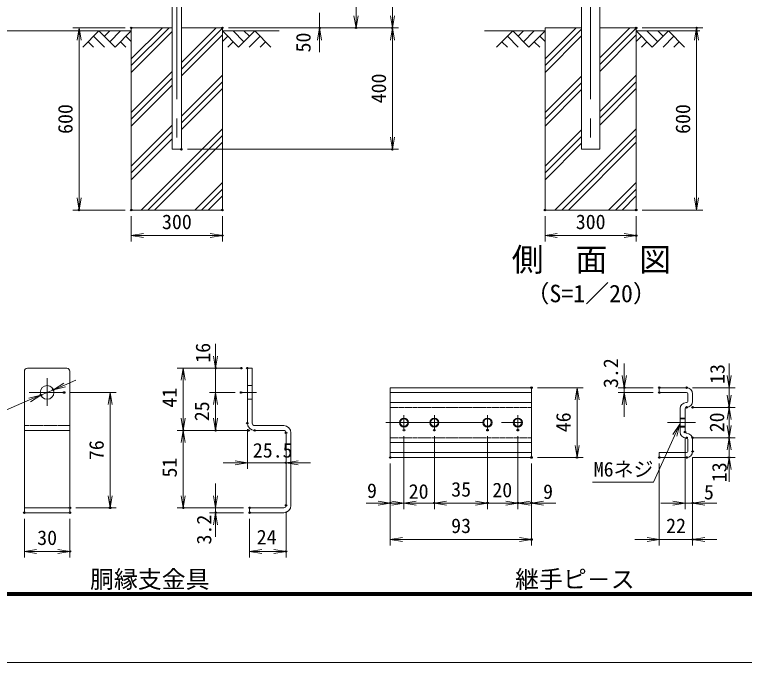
# Model space of a CAD drawing. Units: millimetres, scale not verified, with parts at other scales. Extents: x -4200 to 4200, y -2970 to 2970.
# Drawn here: x -1791 to 613, y -2970 to -836 of the extents above; entities that cross this region are included whole.
import ezdxf
from ezdxf.enums import TextEntityAlignment as Align

# ---------------------------------------------------------------- set-up
doc = ezdxf.new("R2010")
doc.units = ezdxf.units.MM
doc.header["$LTSCALE"] = 10
doc.header["$PDMODE"] = 32
doc.header["$PDSIZE"] = 5
doc.linetypes.add('USER1', pattern=[50.8, 31.75, -6.35, 6.35, -6.35])
doc.linetypes.add('USER2', pattern=[0.375, 0.25, -0.125])
for name, color, linetype, lineweight in [('0-0_D-STR1', 1, 'Continuous', 18), ('0-1_D-BMK', 2, 'USER1', 13), ('0-2_D-BGD', 7, 'Continuous', 18), ('0-3_D-STR4', 7, 'Continuous', 18), ('0-4_D-DCR-HCH', 7, 'Continuous', 13), ('0-5_D-STR3', 3, 'Continuous', 13), ('0-6_D-STR-DIM', 7, 'Continuous', 13), ('0-7_0', 7, 'Continuous', 18), ('0-9_D-TTL-TXT', 7, 'Continuous', 18), ('0-A_D-STR-TXT', 7, 'Continuous', 13), ('0-B_D-TTL', 7, 'Continuous', 18)]:
    doc.layers.add(name, color=color, linetype=linetype, lineweight=lineweight)
doc.layers.add('0-8_Defpoints', color=253, linetype='Continuous')
doc.styles.add('ＭＳ ゴシック', font='')
doc.styles.get('ＭＳ ゴシック').set_extended_font_data('MS Gothic')

# ---------------------------------------------------------------- blocks, each defined once
blk = doc.blocks.new('_Open')
at = {"layer": '0-7_0'}
blk.add_line((-10, 1.667), (0, 0), dxfattribs=at)
blk.add_lwpolyline([(-10, -1.667), (0, 0), (-10, 0)], dxfattribs=at)

msp = doc.modelspace()

# ---------------------------------------------------------------- linework, layer by layer
at = {"layer": '0-0_D-STR1'}
for p, q in [((76.07, 1210.1), (76.07, -1279.9)), ((136.07, -1279.9), (136.07, 1210.1)), ((-1271.57, -684.1), (-1271.57, -1279.9)), ((-1241.57, -1279.9), (-1241.57, -684.1)), ((-1271.57, -1279.9), (-1241.57, -1279.9)), ((76.07, -1279.9), (136.07, -1279.9)), ((76.07, -1279.9), (136.07, -1279.9))]:
    msp.add_line(p, q, dxfattribs=at)
at = {"layer": '0-1_D-BMK'}
for p, q in [((-1256.57, 1235.1), (-1256.57, -1294.9)), ((106.07, 1235.1), (106.07, -1294.9)), ((-1683.83, -2033.29), (-1683.83, -2124.4)), ((-1627.59, -2080.82), (-1742.59, -2080.82)), ((-1044.99, -2080.82), (-994.05, -2080.82)), ((-508.56, -2155.03), (-508.56, -2205.03)), ((-408.56, -2155.03), (-408.56, -2205.03)), ((-233.56, -2155.03), (-233.56, -2205.03)), ((-133.56, -2155.03), (-133.56, -2205.03)), ((-568.56, -2180.03), (-73.56, -2180.03)), ((359.66, -2180.03), (451.97, -2180.03))]:
    msp.add_line(p, q, dxfattribs=at)
at = {"layer": '0-2_D-BGD'}
for p, q in [((-1406.57, -889.9), (-3106.57, -889.9)), ((-1106.57, -889.9), (-919.61, -889.9)), ((-43.93, -889.9), (-243.93, -889.9)), ((256.07, -889.9), (466.07, -889.9))]:
    msp.add_line(p, q, dxfattribs=at)
at = {"layer": '0-3_D-STR4'}
for p, q in [((-1406.57, -879.9), (-1406.57, -1479.9)), ((-1271.57, -879.9), (-1406.57, -879.9)), ((-1106.57, -879.9), (-1241.57, -879.9)), ((-1106.57, -879.9), (-1106.57, -1479.9)), ((-43.93, -879.9), (-43.93, -1479.9)), ((76.07, -879.9), (-43.93, -879.9)), ((256.07, -879.9), (136.07, -879.9)), ((256.07, -879.9), (256.07, -1479.9)), ((-1106.57, -1479.9), (-1406.57, -1479.9)), ((256.07, -1479.9), (-43.93, -1479.9))]:
    msp.add_line(p, q, dxfattribs=at)
at = {"layer": '0-4_D-DCR-HCH'}
for p, q in [((-1406.57, -1004.25), (-1282.22, -879.9)), ((-1406.57, -982.16), (-1304.32, -879.9)), ((-1241.57, -993.93), (-1127.54, -879.9)), ((-1241.57, -1016.03), (-1106.57, -881.03)), ((-43.93, -982.16), (58.32, -879.9)), ((-43.93, -1004.25), (76.07, -884.25)), ((136.07, -978.93), (235.1, -879.9)), ((136.07, -1001.03), (256.07, -881.03)), ((-1513, -889.9), (-1566.21, -943.12)), ((-1530.74, -907.64), (-1495.1, -943.12)), ((-1513, -889.9), (-1459.79, -943.12)), ((-1495.26, -907.64), (-1477.52, -889.9)), ((-1477.52, -925.38), (-1442.05, -889.9)), ((-1459.79, -943.12), (-1406.57, -889.9)), ((-1424.31, -907.64), (-1406.57, -925.3)), ((-1406.57, -1026.35), (-1271.57, -891.35)), ((-1241.57, -1038.13), (-1106.57, -903.13)), ((-1053.36, -943.12), (-1106.57, -889.9)), ((-1088.84, -907.64), (-1106.57, -925.3)), ((-1035.62, -925.38), (-1071.1, -889.9)), ((-1000.15, -889.9), (-1053.36, -943.12)), ((-1017.79, -907.73), (-1035.62, -889.9)), ((-982.41, -907.64), (-1018.05, -943.12)), ((-1000.15, -889.9), (-946.94, -943.12)), ((-150.36, -889.9), (-203.57, -943.12)), ((-168.09, -907.64), (-132.46, -943.12)), ((-150.36, -889.9), (-97.14, -943.12)), ((-132.62, -907.64), (-114.88, -889.9)), ((-114.88, -925.38), (-79.41, -889.9)), ((-97.14, -943.12), (-43.93, -889.9)), ((-61.67, -907.64), (-43.93, -925.3)), ((-43.93, -1026.35), (76.07, -906.35)), ((136.07, -1023.13), (256.07, -903.13)), ((309.28, -943.12), (256.07, -889.9)), ((273.81, -907.64), (256.07, -925.3)), ((327.02, -925.38), (291.54, -889.9)), ((362.49, -889.9), (309.28, -943.12)), ((344.85, -907.73), (327.02, -889.9)), ((380.23, -907.64), (344.59, -943.12)), ((362.49, -889.9), (415.7, -943.12)), ((-1548.47, -925.38), (-1530.65, -943.12)), ((-1442.05, -925.38), (-1424.23, -943.12)), ((-1071.1, -925.38), (-1088.92, -943.12)), ((-964.67, -925.38), (-982.49, -943.12)), ((-185.83, -925.38), (-168.01, -943.12)), ((-79.41, -925.38), (-61.59, -943.12)), ((291.54, -925.38), (273.72, -943.12)), ((397.97, -925.38), (380.15, -943.12)), ((-1406.57, -1158.93), (-1271.57, -1023.93)), ((-1406.57, -1181.03), (-1271.57, -1046.03)), ((-1241.57, -1170.71), (-1106.57, -1035.71)), ((-43.93, -1158.93), (76.07, -1038.93)), ((136.07, -1155.71), (256.07, -1035.71)), ((-1406.57, -1203.13), (-1271.57, -1068.13)), ((-1241.57, -1192.81), (-1106.57, -1057.81)), ((-1241.57, -1214.9), (-1106.57, -1079.9)), ((-43.93, -1181.03), (76.07, -1061.03)), ((136.07, -1177.81), (256.07, -1057.81)), ((136.07, -1199.9), (256.07, -1079.9)), ((-43.93, -1203.13), (76.07, -1083.13)), ((-1406.57, -1335.71), (-1271.57, -1200.71)), ((-1406.57, -1357.81), (-1271.57, -1222.81)), ((-1373.99, -1479.9), (-1106.57, -1212.49)), ((-43.93, -1335.71), (76.07, -1215.71)), ((-11.35, -1479.9), (256.07, -1212.49)), ((-1406.57, -1379.9), (-1271.57, -1244.9)), ((-1351.89, -1479.9), (-1106.57, -1234.58)), ((-43.93, -1357.81), (76.07, -1237.81)), ((10.75, -1479.9), (256.07, -1234.58)), ((-1329.8, -1479.9), (-1106.57, -1256.68)), ((-43.93, -1379.9), (76.07, -1259.9)), ((32.85, -1479.9), (256.07, -1256.68)), ((-1197.21, -1479.9), (-1106.57, -1389.26)), ((165.43, -1479.9), (256.07, -1389.26)), ((-1175.12, -1479.9), (-1106.57, -1411.36)), ((187.52, -1479.9), (256.07, -1411.36)), ((-1153.02, -1479.9), (-1106.57, -1433.46)), ((209.62, -1479.9), (256.07, -1433.46))]:
    msp.add_line(p, q, dxfattribs=at)
at = {"layer": '0-5_D-STR3'}
for p, q in [((-1758.83, -2010.82), (-1758.83, -2476.82)), ((-1748.83, -2000.82), (-1618.83, -2000.82)), ((-1608.83, -2010.82), (-1608.83, -2476.82)), ((-1024.29, -2000.82), (-1024.29, -2181.82)), ((-1024.29, -2000.82), (-1008.29, -2000.82)), ((-1008.29, -2000.82), (-1008.29, -2181.82)), ((-553.56, -2065.03), (-553.56, -2295.03)), ((-553.56, -2065.03), (-88.56, -2065.03)), ((-88.56, -2065.03), (-88.56, -2295.03)), ((332.02, -2065.03), (332.02, -2081.03)), ((332.02, -2065.03), (422.02, -2065.03)), ((-553.56, -2081.03), (-88.56, -2081.03)), ((332.02, -2081.03), (422.02, -2081.03)), ((426.02, -2085.03), (426.02, -2110.03)), ((442.02, -2085.03), (442.02, -2110.03)), ((-88.56, -2114.03), (-553.56, -2114.03)), ((421.02, -2114.03), (422.02, -2114.03)), ((401.02, -2134.03), (401.02, -2211.03)), ((417.02, -2134.03), (417.02, -2211.03)), ((421.02, -2130.03), (422.02, -2130.03)), ((-1758.83, -2205.82), (-1608.83, -2205.82)), ((-1000.29, -2189.82), (-904.79, -2189.82)), ((-1000.29, -2205.82), (-904.79, -2205.82)), ((-896.79, -2213.82), (-896.79, -2452.82)), ((-880.79, -2213.82), (-880.79, -2452.82)), ((421.02, -2215.03), (422.02, -2215.03)), ((421.02, -2231.03), (422.02, -2231.03)), ((426.02, -2235.03), (426.02, -2275.03)), ((442.02, -2235.03), (442.02, -2275.03)), ((-88.56, -2246.03), (-553.56, -2246.03)), ((-553.56, -2279.03), (-88.56, -2279.03)), ((332.02, -2279.03), (422.02, -2279.03)), ((332.02, -2279.03), (332.02, -2295.03)), ((-553.56, -2295.03), (-88.56, -2295.03)), ((332.02, -2295.03), (422.02, -2295.03)), ((-1758.83, -2460.82), (-1608.83, -2460.82)), ((-1016.79, -2460.82), (-904.79, -2460.82)), ((-1016.79, -2460.82), (-1016.79, -2476.82)), ((-1758.83, -2476.82), (-1608.83, -2476.82)), ((-1016.79, -2476.82), (-904.79, -2476.82))]:
    msp.add_line(p, q, dxfattribs=at)
at = {"layer": '0-5_D-STR3', "linetype": 'USER2'}
for p, q in [((-1024.29, -2058.32), (-1008.29, -2058.32)), ((-1024.29, -2103.32), (-1008.29, -2103.32)), ((-88.56, -2130.03), (-553.56, -2130.03)), ((401.02, -2165.03), (417.02, -2165.03)), ((401.02, -2167.74), (417.02, -2167.74)), ((-1758.83, -2189.82), (-1608.83, -2189.82)), ((401.02, -2192.33), (417.02, -2192.33)), ((401.02, -2195.03), (417.02, -2195.03)), ((-88.56, -2230.03), (-553.56, -2230.03))]:
    msp.add_line(p, q, dxfattribs=at)
at = {"layer": '0-5_D-STR3'}
for centre, radius in [((-1683.83, -2080.82), 22.5), ((-508.56, -2180.03), 15), ((-508.56, -2180.03), 12.29), ((-408.56, -2180.03), 15), ((-408.56, -2180.03), 12.29), ((-233.56, -2180.03), 15), ((-233.56, -2180.03), 12.29), ((-133.56, -2180.03), 15), ((-133.56, -2180.03), 12.29)]:
    msp.add_circle(centre, radius, dxfattribs=at)
for centre, radius, start, end in [((-1748.83, -2010.82), 10, 90, 180), ((-1618.83, -2010.82), 10, 0, 90), ((422.02, -2085.03), 20, 0, 90), ((422.02, -2085.03), 4, 0, 90), ((421.02, -2134.03), 20, 90, 180), ((422.02, -2110.03), 4, 270, 0), ((422.02, -2110.03), 20, 270, 0), ((421.02, -2134.03), 4, 90, 180), ((-1000.29, -2181.82), 24, 180, 270), ((-1000.29, -2181.82), 8, 180, 270), ((-904.79, -2213.82), 24, 0, 90), ((-904.79, -2213.82), 8, 0, 90), ((421.02, -2211.03), 20, 180, 270), ((421.02, -2211.03), 4, 180, 270), ((422.02, -2235.03), 20, 0, 90), ((422.02, -2235.03), 4, 0, 90), ((422.02, -2275.03), 4, 270, 0), ((422.02, -2275.03), 20, 270, 0), ((-904.79, -2452.82), 8, 270, 0), ((-904.79, -2452.82), 24, 270, 0)]:
    msp.add_arc(centre, radius, start, end, dxfattribs=at)
at = {"layer": '0-6_D-STR-DIM'}
for p, q in [((-546.57, 1620.1), (-546.57, -879.9)), ((-666.57, 1230.1), (-666.57, -879.9)), ((-786.57, -829.9), (-786.57, -879.9)), ((-1426.57, -879.9), (-1598.7, -879.9)), ((-1578.7, -879.9), (-1578.7, -1479.9)), ((-1086.57, -879.9), (-766.57, -879.9)), ((-1086.57, -879.9), (-646.57, -879.9)), ((-1086.57, -879.9), (-526.57, -879.9)), ((-1086.57, -879.9), (-526.57, -879.9)), ((-546.57, -879.9), (-546.57, -1279.9)), ((276.07, -879.9), (475.08, -879.9)), ((455.08, -1479.9), (455.08, -879.9)), ((-786.57, -919.9), (-786.57, -959.9)), ((-1221.57, -1279.9), (-526.57, -1279.9)), ((-1426.57, -1479.9), (-1598.7, -1479.9)), ((276.07, -1479.9), (475.08, -1479.9)), ((-1406.57, -1499.9), (-1406.57, -1583.95)), ((-1106.57, -1499.9), (-1106.57, -1583.95)), ((-43.93, -1499.9), (-43.93, -1583.95)), ((256.07, -1499.9), (256.07, -1583.95)), ((-1406.57, -1563.95), (-1106.57, -1563.95)), ((-43.93, -1563.95), (256.07, -1563.95)), ((-1129.03, -1960.82), (-1129.03, -1920.82)), ((217.02, -2025.03), (217.02, -1985.03)), ((562.02, -2025.03), (562.02, -1985.03)), ((-1064.29, -2000.82), (-1255.5, -2000.82)), ((-1235.5, -2000.82), (-1235.5, -2205.82)), ((-1044.29, -2000.82), (-1149.03, -2000.82)), ((-1129.03, -2080.82), (-1129.03, -2000.82)), ((-1626.32, -2056.34), (-1589.52, -2040.67)), ((-68.56, -2065.03), (81.44, -2065.03)), ((61.44, -2065.03), (61.44, -2295.03)), ((312.02, -2065.03), (197.02, -2065.03)), ((217.02, -2081.03), (217.02, -2065.03)), ((442.02, -2065.03), (582.02, -2065.03)), ((562.02, -2090.03), (562.02, -2050.03)), ((562.02, -2065.03), (562.02, -2130.03)), ((-1704.53, -2089.64), (-1663.13, -2072.01)), ((-1607.59, -2080.82), (-1456.2, -2080.82)), ((-1476.2, -2080.82), (-1476.2, -2460.82)), ((-1064.99, -2080.82), (-1149.03, -2080.82)), ((-1064.99, -2080.82), (-1149.03, -2080.82)), ((-1129.03, -2080.82), (-1129.03, -2205.82)), ((312.02, -2081.03), (197.02, -2081.03)), ((-1881.61, -2165.02), (-1741.34, -2105.3)), ((-1129.03, -2120.82), (-1129.03, -2160.82)), ((217.02, -2121.03), (217.02, -2161.03)), ((442.02, -2130.03), (582.02, -2130.03)), ((462.02, -2130.03), (582.02, -2130.03)), ((562.02, -2130.03), (562.02, -2230.03)), ((562.02, -2190.03), (562.02, -2150.03)), ((562.02, -2170.03), (562.02, -2210.03)), ((-1020.29, -2205.82), (-1255.5, -2205.82)), ((-1040.29, -2205.82), (-1255.5, -2205.82)), ((-1235.5, -2205.82), (-1235.5, -2460.82)), ((-1020.29, -2205.82), (-1149.03, -2205.82)), ((-1024.29, -2201.82), (-1024.29, -2332.33)), ((-896.79, -2233.82), (-896.79, -2332.33)), ((-508.56, -2225.03), (-508.56, -2465.03)), ((-508.56, -2225.03), (-508.56, -2465.03)), ((-408.56, -2225.03), (-408.56, -2465.03)), ((-408.56, -2225.03), (-408.56, -2465.03)), ((-233.56, -2225.03), (-233.56, -2465.03)), ((-233.56, -2225.03), (-233.56, -2465.03)), ((-133.56, -2225.03), (-133.56, -2465.03)), ((-133.56, -2225.03), (-133.56, -2465.03)), ((417.02, -2231.03), (417.02, -2465.03)), ((442.02, -2230.03), (582.02, -2230.03)), ((462.02, -2230.03), (582.02, -2230.03)), ((562.02, -2230.03), (562.02, -2295.03)), ((562.02, -2270.03), (562.02, -2310.03)), ((-68.56, -2295.03), (81.44, -2295.03)), ((442.02, -2295.03), (582.02, -2295.03)), ((442.02, -2295.03), (442.02, -2465.03)), ((442.02, -2295.03), (442.02, -2585.03)), ((-1064.29, -2312.33), (-1104.29, -2312.33)), ((-1024.29, -2312.33), (-896.79, -2312.33)), ((-856.79, -2312.33), (-816.79, -2312.33)), ((-553.56, -2315.03), (-553.56, -2465.03)), ((-553.56, -2315.03), (-553.56, -2585.03)), ((-88.56, -2315.03), (-88.56, -2465.03)), ((-88.56, -2315.03), (-88.56, -2585.03)), ((332.02, -2315.03), (332.02, -2585.03)), ((562.02, -2335.03), (562.02, -2375.03)), ((-1129.03, -2420.82), (-1129.03, -2380.82)), ((-593.56, -2445.03), (-633.56, -2445.03)), ((-548.56, -2445.03), (-588.56, -2445.03)), ((-508.56, -2445.03), (-553.56, -2445.03)), ((-508.56, -2445.03), (-408.56, -2445.03)), ((-468.56, -2445.03), (-428.56, -2445.03)), ((-408.56, -2445.03), (-233.56, -2445.03)), ((-368.56, -2445.03), (-328.56, -2445.03)), ((-273.56, -2445.03), (-313.56, -2445.03)), ((-233.56, -2445.03), (-133.56, -2445.03)), ((-173.56, -2445.03), (-213.56, -2445.03)), ((-133.56, -2445.03), (-88.56, -2445.03)), ((-93.56, -2445.03), (-53.56, -2445.03)), ((-48.56, -2445.03), (-8.56, -2445.03)), ((377.02, -2445.03), (337.02, -2445.03)), ((417.02, -2445.03), (442.02, -2445.03)), ((482.02, -2445.03), (522.02, -2445.03)), ((-1588.83, -2460.82), (-1456.2, -2460.82)), ((-1036.79, -2460.82), (-1255.5, -2460.82)), ((-1036.79, -2460.82), (-1149.03, -2460.82)), ((-1129.03, -2460.82), (-1129.03, -2476.82)), ((-896.79, -2472.82), (-896.79, -2624.38)), ((-1758.83, -2496.82), (-1758.83, -2624.38)), ((-1608.83, -2496.82), (-1608.83, -2624.38)), ((-1036.79, -2476.82), (-1149.03, -2476.82)), ((-1016.79, -2496.82), (-1016.79, -2624.38)), ((-1129.03, -2516.82), (-1129.03, -2556.82)), ((-553.56, -2565.03), (-88.56, -2565.03)), ((292.02, -2565.03), (252.02, -2565.03)), ((332.02, -2565.03), (442.02, -2565.03)), ((482.02, -2565.03), (522.02, -2565.03)), ((-1758.83, -2604.38), (-1608.83, -2604.38)), ((-1016.79, -2604.38), (-896.79, -2604.38))]:
    msp.add_line(p, q, dxfattribs=at)
at = {"layer": '0-8_Defpoints'}
for p in [(-1406.57, -879.9), (-1106.57, -879.9), (-786.57, -879.9), (-666.57, -879.9), (-546.57, -879.9), (256.07, -879.9), (455.08, -879.9), (-1241.57, -1279.9), (-546.57, -1279.9), (-1578.7, -1479.9), (-1406.57, -1479.9), (-1406.57, -1479.9), (-1106.57, -1479.9), (-43.93, -1479.9), (256.07, -1479.9), (256.07, -1479.9), (-1106.57, -1563.95), (256.07, -1563.95), (-1129.03, -2000.82), (-1044.29, -2000.82), (-1024.29, -2000.82), (-88.56, -2065.03), (217.02, -2065.03), (332.02, -2065.03), (422.02, -2065.03), (-1704.53, -2089.64), (-1663.13, -2072.01), (-1627.59, -2080.82), (-1044.99, -2080.82), (332.02, -2081.03), (422.02, -2130.03), (442.02, -2130.03), (562.02, -2130.03), (-1024.29, -2181.82), (-1235.5, -2205.82), (-1129.03, -2205.82), (-1020.29, -2205.82), (-1000.29, -2205.82), (-508.56, -2205.03), (-408.56, -2205.03), (-233.56, -2205.03), (-133.56, -2205.03), (417.02, -2211.03), (-896.79, -2213.82), (422.02, -2230.03), (442.02, -2230.03), (562.02, -2230.03), (442.02, -2275.03), (-553.56, -2295.03), (-88.56, -2295.03), (-88.56, -2295.03), (61.44, -2295.03), (332.02, -2295.03), (422.02, -2295.03), (562.02, -2295.03), (-896.79, -2312.33), (-896.79, -2452.82), (-553.56, -2445.03), (-408.56, -2445.03), (-233.56, -2445.03), (-133.56, -2445.03), (-88.56, -2445.03), (442.02, -2445.03), (-1758.83, -2476.82), (-1608.83, -2460.82), (-1608.83, -2476.82), (-1476.2, -2460.82), (-1235.5, -2460.82), (-1129.03, -2476.82), (-1016.79, -2460.82), (-1016.79, -2476.82), (-1016.79, -2476.82), (-88.56, -2565.03), (442.02, -2565.03), (-1608.83, -2604.38), (-896.79, -2604.38)]:
    msp.add_point(p, dxfattribs=at)
at = {"layer": '0-A_D-STR-TXT'}
msp.add_lwpolyline([(111.8, -2376.08), (313.67, -2376.08), (399.1, -2187.32)], dxfattribs=at)
at = {"layer": '0-B_D-TTL'}
for points in [[(-4199.96, -2969.91), (4200.04, -2969.91), (4200.04, 2970.09), (-4199.96, 2970.09)], [(-3929.96, 2750.09), (3930.04, 2750.09), (3930.04, -2749.91), (-3929.96, -2749.91)], [(-3927.46, 2747.59), (3927.54, 2747.59), (3927.54, -2747.41), (-3927.46, -2747.41)], [(-3924.96, 2745.09), (3925.04, 2745.09), (3925.04, -2744.91), (-3924.96, -2744.91)], [(-3922.46, 2742.59), (3922.54, 2742.59), (3922.54, -2742.41), (-3922.46, -2742.41)], [(-3919.96, 2740.09), (3920.04, 2740.09), (3920.04, -2739.91), (-3919.96, -2739.91)]]:
    msp.add_lwpolyline(points, close=True, dxfattribs=at)

# ---------------------------------------------------------------- block references
at = {"layer": '0-6_D-STR-DIM', "xscale": 4, "yscale": 4}
for p, rotation in [((-666.57, -879.9), 270), ((-546.57, -879.9), 270), ((-1578.7, -879.9), 90), ((-786.57, -879.9), 90), ((-546.57, -879.9), 90), ((455.08, -879.9), 90), ((-546.57, -1279.9), 270), ((-1578.7, -1479.9), 270), ((455.08, -1479.9), 270), ((-1406.57, -1563.95), 180), ((-43.93, -1563.95), 180), ((-1129.03, -2000.82), 270), ((-1235.5, -2000.82), 90), ((217.02, -2065.03), 270), ((562.02, -2065.03), 270), ((-1663.13, -2072.01), 203.06027), ((61.44, -2065.03), 90), ((-1704.53, -2089.64), 23.06027), ((-1476.2, -2080.82), 90), ((-1129.03, -2080.82), 90), ((-1129.03, -2080.82), 90), ((217.02, -2081.03), 90), ((562.02, -2130.03), 270), ((562.02, -2130.03), 90), ((-1235.5, -2205.82), 270), ((-1129.03, -2205.82), 270), ((-1235.5, -2205.82), 90), ((562.02, -2230.03), 270), ((562.02, -2230.03), 90), ((61.44, -2295.03), 270), ((-896.79, -2312.33), 180), ((562.02, -2295.03), 90), ((-1476.2, -2460.82), 270), ((-1235.5, -2460.82), 270), ((-1129.03, -2460.82), 270), ((-508.56, -2445.03), 180), ((-408.56, -2445.03), 180), ((-408.56, -2445.03), 180), ((-133.56, -2445.03), 180), ((-88.56, -2445.03), 180), ((442.02, -2445.03), 180), ((-1129.03, -2476.82), 90), ((-553.56, -2565.03), 180), ((442.02, -2565.03), 180), ((-1758.83, -2604.38), 180), ((-1016.79, -2604.38), 180)]:
    msp.add_blockref('_Open', p, dxfattribs=dict(at, rotation=rotation))
for p in [(-1106.57, -1563.95), (256.07, -1563.95), (-1024.29, -2312.33), (-553.56, -2445.03), (-508.56, -2445.03), (-233.56, -2445.03), (-233.56, -2445.03), (-133.56, -2445.03), (417.02, -2445.03), (-88.56, -2565.03), (332.02, -2565.03), (-1608.83, -2604.38), (-896.79, -2604.38)]:
    msp.add_blockref('_Open', p, dxfattribs=at)
at = {"layer": '0-A_D-STR-TXT', "xscale": 4, "yscale": 4, "rotation": 65.64729}
msp.add_blockref('_Open', (399.93, -2185.5), dxfattribs=at)

# ---------------------------------------------------------------- texts
at = {"layer": '0-6_D-STR-DIM', "style": 'ＭＳ ゴシック'}
for s, p in [('50', (-801.75, -960.82)), ('400', (-553.32, -1128.41)), ('600', (-1585.45, -1229.17)), ('600', (448.33, -1229.17)), ('16', (-1132.33, -1982.95)), ('3.2', (210.88, -2066.11)), ('13', (561.79, -2052.7)), ('41', (-1242.25, -2130.5)), ('25', (-1135.78, -2175.44)), ('46', (54.7, -2211.77)), ('20', (560.34, -2211.93)), ('76', (-1482.94, -2303.57)), ('51', (-1242.25, -2360.88)), ('13', (568.35, -2376.35)), ('3.2', (-1128.54, -2581.51))]:
    msp.add_text(s, height=48.09, rotation=90, dxfattribs=at).set_placement(p, align=Align.BOTTOM_LEFT)
for s, p in [('300', (-1305.46, -1557.21)), ('300', (57.18, -1557.21)), ('25.5', (-1006.28, -2309.72)), ('35', (-353.04, -2438.28)), ('20', (-217.54, -2440.43)), ('9', (-630.31, -2442.64)), ('20', (-493.05, -2445.15)), ('9', (-50.39, -2445.89)), ('5', (479.29, -2447.4)), ('93', (-353.29, -2558.28)), ('22', (354.79, -2558.28)), ('30', (-1716.46, -2597.63)), ('24', (-993.56, -2595.57))]:
    msp.add_text(s, height=48.09, dxfattribs=at).set_placement(p, align=Align.BOTTOM_LEFT)
at = {"layer": '0-9_D-TTL-TXT', "style": 'ＭＳ ゴシック'}
for s, height, p in [('側\u3000面\u3000図', 76.98, (-153.83, -1704.71)), ('（S=1／20）', 57.7, (-108.35, -1801.01)), ('胴縁支金具', 57.7, (-1542.48, -2742.14)), ('継手ピ－ス', 57.7, (-142.51, -2742.14))]:
    msp.add_text(s, height=height, dxfattribs=at).set_placement(p, align=Align.BOTTOM_LEFT)
at = {"layer": '0-A_D-STR-TXT', "style": 'ＭＳ ゴシック'}
msp.add_text('M6ネジ', height=48.09, dxfattribs=at).set_placement((116.28, -2372.12), align=Align.BOTTOM_LEFT)

doc.saveas('drawing.dxf')
